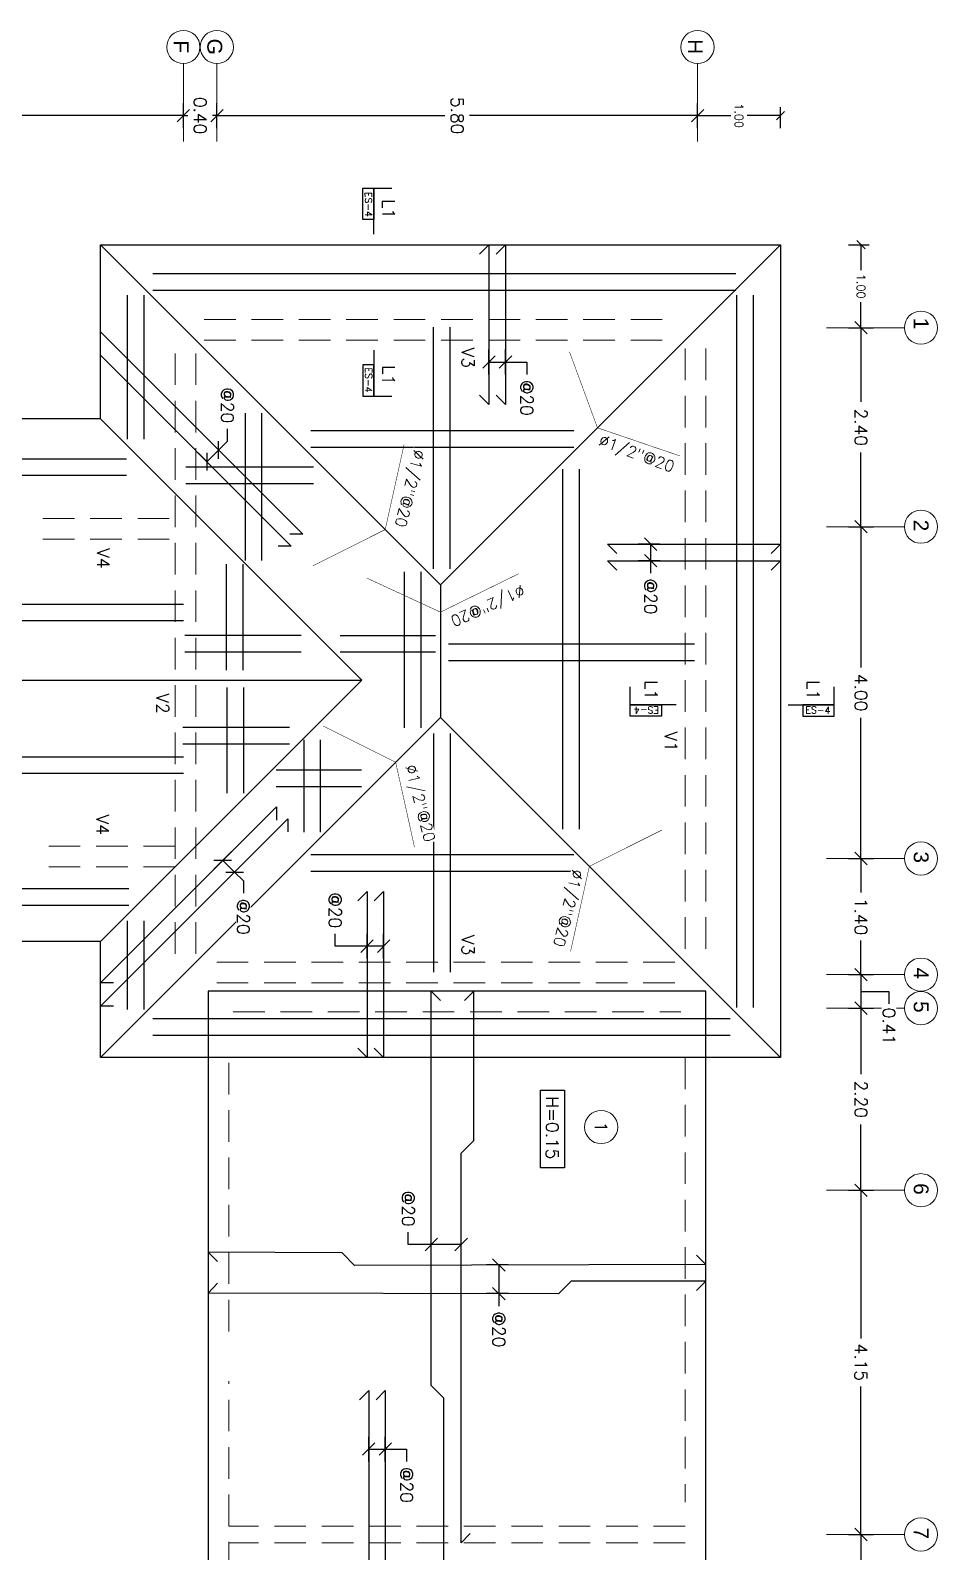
# Model space of a CAD drawing. Header units: metres. Extents: x -44 to 358, y -246 to 48.
# Drawn here: x -18.03 to -7.09, y -24.88 to -6.54 of the extents above; entities that cross this region are included whole.
import ezdxf
from ezdxf.enums import TextEntityAlignment as Align

# ---------------------------------------------------------------- set-up
doc = ezdxf.new("R2010")
doc.units = ezdxf.units.M
doc.header["$LTSCALE"] = 0.3
doc.header["$PDMODE"] = 3
doc.linetypes.add('Grid Line 1_2_', pattern=[22.225, 12.7, -3.175, 3.175, -3.175])
doc.linetypes.add('HIDDEN', pattern=[9.525, 6.35, -3.175])
for name, color, linetype, lineweight in [('0-S-GRID', 1, 'Continuous', 9), ('0-S-GRID-IDEN', 1, 'Continuous', 9), ('VIGAS', 1, 'HIDDEN', 15)]:
    doc.layers.add(name, color=color, linetype=linetype, lineweight=lineweight)
for name, color, linetype in [('ACERO', 5, 'Continuous'), ('BP', 3, 'Continuous'), ('DIMCOL', 4, 'Continuous'), ('DIMTEXTO', 4, 'Continuous'), ('REBAR', 5, 'Continuous'), ('TEXTOS', 4, 'Continuous')]:
    doc.layers.add(name, color=color, linetype=linetype)
doc.styles.add('Arial_2', font='arial.ttf', dxfattribs={"height": 0.2})
doc.styles.add('SMPLEX', font='simplex.shx')
doc.dimstyles.new('DIM-50', dxfattribs={"dimscale": 0.5, "dimtxt": 0.2, "dimasz": 0.2, "dimexe": 0.2, "dimexo": 0.2, "dimgap": 0.1, "dimtad": 0, "dimtih": 1, "dimtoh": 1, "dimzin": 0, "dimdsep": 46, "dimtxsty": 'SMPLEX', "dimblk1": 'OBLIQUE', "dimblk2": 'OBLIQUE', "dimsah": 1, "dimcen": 0.2, "dimclrd": 4, "dimclre": 4, "dimclrt": 4, "dimadec": 0, "dimazin": 0, "dimtfac": 1, "dimtmove": 0, "dimatfit": 3, "dimldrblk": 'OPEN30', "dimfxl": 0.3, "dimfxlon": 1, "dimtfill": 1, "dimtolj": 1, "dimtzin": 0, "dimarcsym": 0})
doc.dimstyles.new('DIM-75', dxfattribs={"dimscale": 0.75, "dimtxt": 0.2, "dimasz": 0.2, "dimexe": 0.2, "dimexo": 0.2, "dimgap": 0.1, "dimtad": 0, "dimtih": 1, "dimtoh": 1, "dimzin": 0, "dimdsep": 46, "dimtxsty": 'SMPLEX', "dimblk1": 'OBLIQUE', "dimblk2": 'OBLIQUE', "dimsah": 1, "dimcen": 0.2, "dimclrd": 4, "dimclre": 4, "dimclrt": 4, "dimadec": 0, "dimazin": 0, "dimtfac": 1, "dimtmove": 0, "dimatfit": 3, "dimldrblk": 'OBLIQUE', "dimfxl": 0.2, "dimfxlon": 1, "dimtfill": 1, "dimtolj": 1, "dimtzin": 0, "dimarcsym": 0})

# ---------------------------------------------------------------- blocks, each defined once
blk = doc.blocks.new('_OBLIQUE')
at = {"color": 0, "linetype": 'ByBlock'}
blk.add_line((-0.5, -0.5), (0.5, 0.5), dxfattribs=at)
blk = doc.blocks.new('*D1386')
at = {"layer": 'DEFPOINTS', "color": 0, "transparency": 16777216}
for p in [(5.984, 22.759), (3.584, 22.343), (5.984, 22.343)]:
    blk.add_point(p, dxfattribs=at)
at = {"layer": 'DIMTEXTO', "color": 4, "lineweight": -2, "transparency": 16777216}
for p, q in [((3.584, 22.609), (3.584, 22.909)), ((3.584, 22.759), (4.48, 22.759)), ((5.984, 22.759), (5.088, 22.759)), ((5.984, 22.609), (5.984, 22.909))]:
    blk.add_line(p, q, dxfattribs=at)
at = {"layer": 'DIMTEXTO', "color": 4, "lineweight": -2, "transparency": 16777216, "xscale": 0.15, "yscale": 0.15, "zscale": 0.15, "rotation": 180}
blk.add_blockref('_OBLIQUE', (3.584, 22.759), dxfattribs=at)
at = {"layer": 'DIMTEXTO', "color": 4, "lineweight": -2, "transparency": 16777216, "xscale": 0.15, "yscale": 0.15, "zscale": 0.15}
blk.add_blockref('_OBLIQUE', (5.984, 22.759), dxfattribs=at)
at = {"layer": 'DIMTEXTO', "color": 4, "transparency": 16777216, "insert": (4.784, 22.759), "char_height": 0.15, "attachment_point": 5, "style": 'SMPLEX', "bg_fill": 3, "box_fill_scale": 1.1, "bg_fill_color": 256, "bg_fill_true_color": 13158600, "bg_fill_transparency": 0}
blk.add_mtext('\\A1;2.40', dxfattribs=at)
blk = doc.blocks.new('*D1387')
at = {"layer": 'DEFPOINTS', "color": 0, "ltscale": 0.05, "transparency": 16777216}
for p in [(9.984, 22.759), (5.984, 22.343), (9.984, 22.343)]:
    blk.add_point(p, dxfattribs=at)
at = {"layer": 'DIMTEXTO', "color": 4, "lineweight": -2, "ltscale": 0.05, "transparency": 16777216}
for p, q in [((5.984, 22.609), (5.984, 22.909)), ((5.984, 22.759), (7.68, 22.759)), ((9.984, 22.759), (8.288, 22.759)), ((9.984, 22.609), (9.984, 22.909))]:
    blk.add_line(p, q, dxfattribs=at)
at = {"layer": 'DIMTEXTO', "color": 4, "lineweight": -2, "ltscale": 0.05, "transparency": 16777216, "xscale": 0.15, "yscale": 0.15, "zscale": 0.15, "rotation": 180}
blk.add_blockref('_OBLIQUE', (5.984, 22.759), dxfattribs=at)
at = {"layer": 'DIMTEXTO', "color": 4, "lineweight": -2, "ltscale": 0.05, "transparency": 16777216, "xscale": 0.15, "yscale": 0.15, "zscale": 0.15}
blk.add_blockref('_OBLIQUE', (9.984, 22.759), dxfattribs=at)
at = {"layer": 'DIMTEXTO', "color": 4, "ltscale": 0.05, "transparency": 16777216, "insert": (7.984, 22.759), "char_height": 0.15, "attachment_point": 5, "style": 'SMPLEX', "bg_fill": 3, "box_fill_scale": 1.1, "bg_fill_color": 256, "bg_fill_true_color": 13158600, "bg_fill_transparency": 0}
blk.add_mtext('\\A1;4.00', dxfattribs=at)
blk = doc.blocks.new('*D1388')
at = {"layer": 'DEFPOINTS', "color": 0, "ltscale": 0.05, "transparency": 16777216}
for p in [(11.384, 22.759), (9.984, 22.343), (11.384, 22.343)]:
    blk.add_point(p, dxfattribs=at)
at = {"layer": 'DIMTEXTO', "color": 4, "lineweight": -2, "ltscale": 0.05, "transparency": 16777216}
for p, q in [((9.984, 22.609), (9.984, 22.909)), ((9.984, 22.759), (10.395, 22.759)), ((11.384, 22.759), (10.973, 22.759)), ((11.384, 22.609), (11.384, 22.909))]:
    blk.add_line(p, q, dxfattribs=at)
at = {"layer": 'DIMTEXTO', "color": 4, "lineweight": -2, "ltscale": 0.05, "transparency": 16777216, "xscale": 0.15, "yscale": 0.15, "zscale": 0.15, "rotation": 180}
blk.add_blockref('_OBLIQUE', (9.984, 22.759), dxfattribs=at)
at = {"layer": 'DIMTEXTO', "color": 4, "lineweight": -2, "ltscale": 0.05, "transparency": 16777216, "xscale": 0.15, "yscale": 0.15, "zscale": 0.15}
blk.add_blockref('_OBLIQUE', (11.384, 22.759), dxfattribs=at)
at = {"layer": 'DIMTEXTO', "color": 4, "ltscale": 0.05, "transparency": 16777216, "insert": (10.684, 22.759), "char_height": 0.15, "attachment_point": 5, "style": 'SMPLEX', "bg_fill": 3, "box_fill_scale": 1.1, "bg_fill_color": 256, "bg_fill_true_color": 13158600, "bg_fill_transparency": 0}
blk.add_mtext('\\A1;1.40', dxfattribs=at)
blk = doc.blocks.new('*D1389')
at = {"layer": 'DEFPOINTS', "color": 0, "ltscale": 0.05, "transparency": 16777216}
for p in [(11.789, 22.759), (11.384, 22.343), (11.789, 22.343)]:
    blk.add_point(p, dxfattribs=at)
at = {"layer": 'DIMTEXTO', "color": 4, "lineweight": -2, "ltscale": 0.05, "transparency": 16777216}
for p, q in [((11.586, 22.759), (11.586, 23.097)), ((11.586, 23.097), (11.736, 23.097)), ((11.384, 22.609), (11.384, 22.909)), ((11.384, 22.759), (11.789, 22.759)), ((11.789, 22.609), (11.789, 22.909))]:
    blk.add_line(p, q, dxfattribs=at)
at = {"layer": 'DIMTEXTO', "color": 4, "lineweight": -2, "ltscale": 0.05, "transparency": 16777216, "xscale": 0.15, "yscale": 0.15, "zscale": 0.15, "rotation": 180}
blk.add_blockref('_OBLIQUE', (11.384, 22.759), dxfattribs=at)
at = {"layer": 'DIMTEXTO', "color": 4, "lineweight": -2, "ltscale": 0.05, "transparency": 16777216, "xscale": 0.15, "yscale": 0.15, "zscale": 0.15}
blk.add_blockref('_OBLIQUE', (11.789, 22.759), dxfattribs=at)
at = {"layer": 'DIMTEXTO', "color": 4, "ltscale": 0.05, "transparency": 16777216, "insert": (12.008, 23.097), "char_height": 0.15, "attachment_point": 5, "style": 'SMPLEX', "bg_fill": 3, "box_fill_scale": 1.1, "bg_fill_color": 256, "bg_fill_true_color": 13158600, "bg_fill_transparency": 0}
blk.add_mtext('\\A1;0.41', dxfattribs=at)
blk = doc.blocks.new('*D1390')
at = {"layer": 'DEFPOINTS', "color": 0, "ltscale": 0.05, "transparency": 16777216}
for p in [(13.984, 22.759), (11.789, 22.343), (13.984, 22.343)]:
    blk.add_point(p, dxfattribs=at)
at = {"layer": 'DIMTEXTO', "color": 4, "lineweight": -2, "ltscale": 0.05, "transparency": 16777216}
for p, q in [((11.789, 22.609), (11.789, 22.909)), ((11.789, 22.759), (12.583, 22.759)), ((13.984, 22.759), (13.19, 22.759)), ((13.984, 22.609), (13.984, 22.909))]:
    blk.add_line(p, q, dxfattribs=at)
at = {"layer": 'DIMTEXTO', "color": 4, "lineweight": -2, "ltscale": 0.05, "transparency": 16777216, "xscale": 0.15, "yscale": 0.15, "zscale": 0.15, "rotation": 180}
blk.add_blockref('_OBLIQUE', (11.789, 22.759), dxfattribs=at)
at = {"layer": 'DIMTEXTO', "color": 4, "lineweight": -2, "ltscale": 0.05, "transparency": 16777216, "xscale": 0.15, "yscale": 0.15, "zscale": 0.15}
blk.add_blockref('_OBLIQUE', (13.984, 22.759), dxfattribs=at)
at = {"layer": 'DIMTEXTO', "color": 4, "ltscale": 0.05, "transparency": 16777216, "insert": (12.887, 22.759), "char_height": 0.15, "attachment_point": 5, "style": 'SMPLEX', "bg_fill": 3, "box_fill_scale": 1.1, "bg_fill_color": 256, "bg_fill_true_color": 13158600, "bg_fill_transparency": 0}
blk.add_mtext('\\A1;2.20', dxfattribs=at)
blk = doc.blocks.new('*D1391')
at = {"layer": 'DEFPOINTS', "color": 0, "ltscale": 0.05, "transparency": 16777216}
for p in [(18.135, 22.759), (13.984, 22.343), (18.135, 22.343)]:
    blk.add_point(p, dxfattribs=at)
at = {"layer": 'DIMTEXTO', "color": 4, "lineweight": -2, "ltscale": 0.05, "transparency": 16777216}
for p, q in [((13.984, 22.609), (13.984, 22.909)), ((13.984, 22.759), (15.77, 22.759)), ((18.135, 22.759), (16.349, 22.759)), ((18.135, 22.609), (18.135, 22.909))]:
    blk.add_line(p, q, dxfattribs=at)
at = {"layer": 'DIMTEXTO', "color": 4, "lineweight": -2, "ltscale": 0.05, "transparency": 16777216, "xscale": 0.15, "yscale": 0.15, "zscale": 0.15, "rotation": 180}
blk.add_blockref('_OBLIQUE', (13.984, 22.759), dxfattribs=at)
at = {"layer": 'DIMTEXTO', "color": 4, "lineweight": -2, "ltscale": 0.05, "transparency": 16777216, "xscale": 0.15, "yscale": 0.15, "zscale": 0.15}
blk.add_blockref('_OBLIQUE', (18.135, 22.759), dxfattribs=at)
at = {"layer": 'DIMTEXTO', "color": 4, "ltscale": 0.05, "transparency": 16777216, "insert": (16.059, 22.759), "char_height": 0.15, "attachment_point": 5, "style": 'SMPLEX', "bg_fill": 3, "box_fill_scale": 1.1, "bg_fill_color": 256, "bg_fill_true_color": 13158600, "bg_fill_transparency": 0}
blk.add_mtext('\\A1;4.15', dxfattribs=at)
blk = doc.blocks.new('*D1371')
at = {"layer": 'DEFPOINTS', "color": 0, "ltscale": 0.2, "transparency": 16777216}
for p in [(19.609, 22.759), (18.135, 22.343), (19.609, 22.343)]:
    blk.add_point(p, dxfattribs=at)
at = {"layer": 'DIMTEXTO', "color": 4, "lineweight": -2, "ltscale": 0.2, "transparency": 16777216}
for p, q in [((18.135, 22.609), (18.135, 22.909)), ((18.135, 22.759), (18.583, 22.759)), ((19.609, 22.759), (19.161, 22.759)), ((19.609, 22.609), (19.609, 22.909))]:
    blk.add_line(p, q, dxfattribs=at)
at = {"layer": 'DIMTEXTO', "color": 4, "lineweight": -2, "ltscale": 0.2, "transparency": 16777216, "xscale": 0.15, "yscale": 0.15, "zscale": 0.15, "rotation": 180}
blk.add_blockref('_OBLIQUE', (18.135, 22.759), dxfattribs=at)
at = {"layer": 'DIMTEXTO', "color": 4, "lineweight": -2, "ltscale": 0.2, "transparency": 16777216, "xscale": 0.15, "yscale": 0.15, "zscale": 0.15}
blk.add_blockref('_OBLIQUE', (19.609, 22.759), dxfattribs=at)
at = {"layer": 'DIMTEXTO', "color": 4, "ltscale": 0.2, "transparency": 16777216, "insert": (18.872, 22.759), "char_height": 0.15, "attachment_point": 5, "style": 'SMPLEX', "bg_fill": 3, "box_fill_scale": 1.1, "bg_fill_color": 256, "bg_fill_true_color": 13158600, "bg_fill_transparency": 0}
blk.add_mtext('\\A1;1.47', dxfattribs=at)
blk = doc.blocks.new('*D1380')
at = {"layer": 'DEFPOINTS', "color": 0, "ltscale": 0.2, "transparency": 16777216}
for p in [(1.027, 14.589), (1.34, 14.589), (1.34, 8.995)]:
    blk.add_point(p, dxfattribs=at)
at = {"layer": 'DIMTEXTO', "color": 4, "lineweight": -2, "ltscale": 0.2, "transparency": 16777216}
for p, q in [((1.177, 14.589), (0.877, 14.589)), ((1.027, 14.589), (1.027, 11.942)), ((1.027, 8.995), (1.027, 11.642)), ((1.177, 8.995), (0.877, 8.995))]:
    blk.add_line(p, q, dxfattribs=at)
at = {"layer": 'DIMTEXTO', "color": 4, "lineweight": -2, "ltscale": 0.2, "transparency": 16777216, "xscale": 0.15, "yscale": 0.15, "zscale": 0.15}
for p, rotation in [((1.027, 14.589), 89.99999999999999), ((1.027, 8.995), 270)]:
    blk.add_blockref('_OBLIQUE', p, dxfattribs=dict(at, rotation=rotation))
at = {"layer": 'DIMTEXTO', "color": 4, "ltscale": 0.2, "transparency": 16777216, "insert": (1.027, 11.792), "char_height": 0.15, "attachment_point": 5, "style": 'SMPLEX', "bg_fill": 3, "box_fill_scale": 1.1, "bg_fill_color": 256, "bg_fill_true_color": 13158600, "bg_fill_transparency": 0}
blk.add_mtext('\\A1;5.59', dxfattribs=at)
blk = doc.blocks.new('*D1381')
at = {"layer": 'DEFPOINTS', "color": 0, "ltscale": 0.2, "transparency": 16777216}
for p in [(1.027, 14.993), (1.34, 14.993), (1.34, 14.589)]:
    blk.add_point(p, dxfattribs=at)
at = {"layer": 'DIMTEXTO', "color": 4, "lineweight": -2, "ltscale": 0.2, "transparency": 16777216}
for p, q in [((1.027, 14.993), (1.027, 15.143)), ((1.177, 14.993), (0.877, 14.993)), ((1.027, 14.993), (1.027, 14.941)), ((1.177, 14.589), (0.877, 14.589)), ((1.027, 14.589), (1.027, 14.641)), ((1.027, 14.589), (1.027, 14.439))]:
    blk.add_line(p, q, dxfattribs=at)
at = {"layer": 'DIMTEXTO', "color": 4, "lineweight": -2, "ltscale": 0.2, "transparency": 16777216, "xscale": 0.15, "yscale": 0.15, "zscale": 0.15}
for p, rotation in [((1.027, 14.993), 270), ((1.027, 14.589), 90)]:
    blk.add_blockref('_OBLIQUE', p, dxfattribs=dict(at, rotation=rotation))
at = {"layer": 'DIMTEXTO', "color": 4, "ltscale": 0.2, "transparency": 16777216, "insert": (1.027, 14.791), "char_height": 0.15, "attachment_point": 5, "style": 'SMPLEX', "bg_fill": 3, "box_fill_scale": 1.1, "bg_fill_color": 256, "bg_fill_true_color": 13158600, "bg_fill_transparency": 0}
blk.add_mtext('\\A1;0.40', dxfattribs=at)
blk = doc.blocks.new('*D1382')
at = {"layer": 'DEFPOINTS', "color": 0, "ltscale": 0.2, "transparency": 16777216}
for p in [(1.027, 20.789), (1.34, 20.789), (1.34, 14.993)]:
    blk.add_point(p, dxfattribs=at)
at = {"layer": 'DIMTEXTO', "color": 4, "lineweight": -2, "ltscale": 0.2, "transparency": 16777216}
for p, q in [((1.177, 20.789), (0.877, 20.789)), ((1.027, 20.789), (1.027, 18.041)), ((1.027, 14.993), (1.027, 17.741)), ((1.177, 14.993), (0.877, 14.993))]:
    blk.add_line(p, q, dxfattribs=at)
at = {"layer": 'DIMTEXTO', "color": 4, "lineweight": -2, "ltscale": 0.2, "transparency": 16777216, "xscale": 0.15, "yscale": 0.15, "zscale": 0.15}
for p, rotation in [((1.027, 20.789), 89.99999999999999), ((1.027, 14.993), 270)]:
    blk.add_blockref('_OBLIQUE', p, dxfattribs=dict(at, rotation=rotation))
at = {"layer": 'DIMTEXTO', "color": 4, "ltscale": 0.2, "transparency": 16777216, "insert": (1.027, 17.891), "char_height": 0.15, "attachment_point": 5, "style": 'SMPLEX', "bg_fill": 3, "box_fill_scale": 1.1, "bg_fill_color": 256, "bg_fill_true_color": 13158600, "bg_fill_transparency": 0}
blk.add_mtext('\\A1;5.80', dxfattribs=at)
blk = doc.blocks.new('*D1325')
at = {"layer": 'DEFPOINTS', "color": 0, "transparency": 16777216}
for p in [(6.194, 20.484), (6.394, 20.488), (6.194, 20.223)]:
    blk.add_point(p, dxfattribs=at)
at = {"layer": 'DIMTEXTO', "color": 4, "lineweight": -2, "transparency": 16777216}
for p, q in [((6.194, 20.334), (6.194, 20.073)), ((6.194, 20.223), (6.394, 20.223)), ((6.394, 20.338), (6.394, 20.073)), ((6.394, 20.223), (6.544, 20.223))]:
    blk.add_line(p, q, dxfattribs=at)
at = {"layer": 'DIMTEXTO', "color": 4, "lineweight": -2, "transparency": 16777216, "xscale": 0.15, "yscale": 0.15, "zscale": 0.15, "rotation": 180}
blk.add_blockref('_OBLIQUE', (6.194, 20.223), dxfattribs=at)
at = {"layer": 'DIMTEXTO', "color": 4, "lineweight": -2, "transparency": 16777216, "xscale": 0.15, "yscale": 0.15, "zscale": 0.15}
blk.add_blockref('_OBLIQUE', (6.394, 20.223), dxfattribs=at)
at = {"layer": 'DIMTEXTO', "color": 4, "transparency": 16777216, "insert": (6.826, 20.223), "char_height": 0.15, "attachment_point": 5, "style": 'SMPLEX', "bg_fill": 3, "box_fill_scale": 1.1, "bg_fill_color": 256, "bg_fill_true_color": 13158600, "bg_fill_transparency": 0}
blk.add_mtext('\\A1;@20', dxfattribs=at)
blk = doc.blocks.new('*D1326')
at = {"layer": 'DEFPOINTS', "color": 0, "transparency": 16777216}
for p in [(10.007, 15.064), (10.942, 14.412), (10.804, 14.268)]:
    blk.add_point(p, dxfattribs=at)
at = {"layer": 'DIMTEXTO', "color": 4, "lineweight": -2, "transparency": 16777216}
for p, q in [((10.254, 15.1), (10.042, 15.312)), ((10.148, 15.206), (10.254, 15.312)), ((10.254, 15.312), (10.404, 15.312)), ((10.113, 14.958), (9.901, 15.17)), ((10.007, 15.064), (10.148, 15.206))]:
    blk.add_line(p, q, dxfattribs=at)
at = {"layer": 'DIMTEXTO', "color": 4, "lineweight": -2, "transparency": 16777216, "xscale": 0.15, "yscale": 0.15, "zscale": 0.15}
for p, rotation in [((10.148, 15.206), 44.99999999999504), ((10.007, 15.064), 224.999999999995)]:
    blk.add_blockref('_OBLIQUE', p, dxfattribs=dict(at, rotation=rotation))
at = {"layer": 'DIMTEXTO', "color": 4, "transparency": 16777216, "insert": (10.687, 15.312), "char_height": 0.15, "attachment_point": 5, "style": 'SMPLEX', "bg_fill": 3, "box_fill_scale": 1.1, "bg_fill_color": 256, "bg_fill_true_color": 13158600, "bg_fill_transparency": 0}
blk.add_mtext('\\A1;@20', dxfattribs=at)
blk = doc.blocks.new('*D1327')
at = {"layer": 'DEFPOINTS', "color": 0, "transparency": 16777216}
for p in [(5.059, 15.014), (4.321, 14.276), (4.466, 14.138)]:
    blk.add_point(p, dxfattribs=at)
at = {"layer": 'DIMTEXTO', "color": 4, "lineweight": -2, "transparency": 16777216}
for p, q in [((4.953, 15.12), (4.803, 15.12)), ((4.953, 14.908), (5.165, 15.12)), ((5.059, 15.014), (4.953, 15.12)), ((5.2, 14.872), (5.059, 15.014)), ((5.094, 14.766), (5.306, 14.978))]:
    blk.add_line(p, q, dxfattribs=at)
at = {"layer": 'DIMTEXTO', "color": 4, "lineweight": -2, "transparency": 16777216, "xscale": 0.15, "yscale": 0.15, "zscale": 0.15}
for p, rotation in [((5.059, 15.014), 135.0000135591751), ((5.2, 14.872), 315.0000135591751)]:
    blk.add_blockref('_OBLIQUE', p, dxfattribs=dict(at, rotation=rotation))
at = {"layer": 'DIMTEXTO', "color": 4, "transparency": 16777216, "insert": (4.52, 15.12), "char_height": 0.15, "attachment_point": 5, "style": 'SMPLEX', "bg_fill": 3, "box_fill_scale": 1.1, "bg_fill_color": 256, "bg_fill_true_color": 13158600, "bg_fill_transparency": 0}
blk.add_mtext('\\A1;@20', dxfattribs=at)
blk = doc.blocks.new('*D1330')
at = {"layer": 'DEFPOINTS', "color": 0, "transparency": 16777216}
for p in [(17.638, 17.024), (17.105, 16.824), (17.638, 16.824)]:
    blk.add_point(p, dxfattribs=at)
at = {"layer": 'DIMTEXTO', "color": 4, "lineweight": -2, "transparency": 16777216}
for p, q in [((17.105, 17.024), (17.105, 17.281)), ((17.105, 17.281), (17.255, 17.281)), ((17.255, 17.024), (16.955, 17.024)), ((17.105, 16.824), (17.105, 17.024)), ((17.255, 16.824), (16.955, 16.824))]:
    blk.add_line(p, q, dxfattribs=at)
at = {"layer": 'DIMTEXTO', "color": 4, "lineweight": -2, "transparency": 16777216, "xscale": 0.15, "yscale": 0.15, "zscale": 0.15}
for p, rotation in [((17.105, 17.024), 90), ((17.105, 16.824), 270)]:
    blk.add_blockref('_OBLIQUE', p, dxfattribs=dict(at, rotation=rotation))
at = {"layer": 'DIMTEXTO', "color": 4, "transparency": 16777216, "insert": (17.537, 17.281), "char_height": 0.15, "attachment_point": 5, "style": 'SMPLEX', "bg_fill": 3, "box_fill_scale": 1.1, "bg_fill_color": 256, "bg_fill_true_color": 13158600, "bg_fill_transparency": 0}
blk.add_mtext('\\A1;@20', dxfattribs=at)
blk = doc.blocks.new('*D1333')
at = {"layer": 'DEFPOINTS', "color": 0, "transparency": 16777216}
for p in [(4.305, 18.473), (3.999, 18.273), (4.305, 18.273)]:
    blk.add_point(p, dxfattribs=at)
at = {"layer": 'DIMTEXTO', "color": 4, "lineweight": -2, "transparency": 16777216}
for p, q in [((3.999, 18.473), (3.999, 18.73)), ((3.999, 18.73), (4.149, 18.73)), ((4.149, 18.473), (3.849, 18.473)), ((3.999, 18.273), (3.999, 18.473)), ((4.149, 18.273), (3.849, 18.273))]:
    blk.add_line(p, q, dxfattribs=at)
at = {"layer": 'DIMTEXTO', "color": 4, "lineweight": -2, "transparency": 16777216, "xscale": 0.15, "yscale": 0.15, "zscale": 0.15}
for p, rotation in [((3.999, 18.473), 90), ((3.999, 18.273), 270)]:
    blk.add_blockref('_OBLIQUE', p, dxfattribs=dict(at, rotation=rotation))
at = {"layer": 'DIMTEXTO', "color": 4, "transparency": 16777216, "insert": (4.431, 18.73), "char_height": 0.15, "attachment_point": 5, "style": 'SMPLEX', "bg_fill": 3, "box_fill_scale": 1.1, "bg_fill_color": 256, "bg_fill_true_color": 13158600, "bg_fill_transparency": 0}
blk.add_mtext('\\A1;@20', dxfattribs=at)
blk = doc.blocks.new('*D1334')
at = {"layer": 'DEFPOINTS', "color": 0, "transparency": 16777216}
for p in [(12.179, 17.004), (11.041, 16.804), (12.179, 16.804)]:
    blk.add_point(p, dxfattribs=at)
at = {"layer": 'DIMTEXTO', "color": 4, "lineweight": -2, "transparency": 16777216}
for p, q in [((11.191, 17.004), (10.891, 17.004)), ((11.041, 17.004), (11.041, 16.804)), ((11.191, 16.804), (10.891, 16.804)), ((11.041, 16.804), (11.041, 16.419)), ((11.041, 16.419), (10.891, 16.419))]:
    blk.add_line(p, q, dxfattribs=at)
at = {"layer": 'DIMTEXTO', "color": 4, "lineweight": -2, "transparency": 16777216, "xscale": 0.15, "yscale": 0.15, "zscale": 0.15}
for p, rotation in [((11.041, 17.004), 90), ((11.041, 16.804), 270)]:
    blk.add_blockref('_OBLIQUE', p, dxfattribs=dict(at, rotation=rotation))
at = {"layer": 'DIMTEXTO', "color": 4, "transparency": 16777216, "insert": (10.609, 16.419), "char_height": 0.15, "attachment_point": 5, "style": 'SMPLEX', "bg_fill": 3, "box_fill_scale": 1.1, "bg_fill_color": 256, "bg_fill_true_color": 13158600, "bg_fill_transparency": 0}
blk.add_mtext('\\A1;@20', dxfattribs=at)
blk = doc.blocks.new('*D1343')
at = {"layer": 'DEFPOINTS', "color": 0, "transparency": 16777216}
for p in [(16.07, 17.939), (14.638, 17.578), (16.07, 17.578)]:
    blk.add_point(p, dxfattribs=at)
at = {"layer": 'DIMTEXTO', "color": 4, "lineweight": -2, "transparency": 16777216}
for p, q in [((14.788, 17.939), (14.488, 17.939)), ((14.638, 17.939), (14.638, 17.578)), ((14.788, 17.578), (14.488, 17.578)), ((14.638, 17.578), (14.638, 17.301)), ((14.638, 17.301), (14.488, 17.301))]:
    blk.add_line(p, q, dxfattribs=at)
at = {"layer": 'DIMTEXTO', "color": 4, "lineweight": -2, "transparency": 16777216, "xscale": 0.15, "yscale": 0.15, "zscale": 0.15}
for p, rotation in [((14.638, 17.939), 90), ((14.638, 17.578), 270)]:
    blk.add_blockref('_OBLIQUE', p, dxfattribs=dict(at, rotation=rotation))
at = {"layer": 'DIMTEXTO', "color": 4, "transparency": 16777216, "insert": (14.206, 17.301), "char_height": 0.15, "attachment_point": 5, "style": 'SMPLEX', "bg_fill": 3, "box_fill_scale": 1.1, "bg_fill_color": 256, "bg_fill_true_color": 13158600, "bg_fill_transparency": 0}
blk.add_mtext('\\A1;@20', dxfattribs=at)
blk = doc.blocks.new('*D1344')
at = {"layer": 'DEFPOINTS', "color": 0, "transparency": 16777216}
for p in [(14.885, 18.655), (15.23, 18.659), (14.885, 18.393)]:
    blk.add_point(p, dxfattribs=at)
at = {"layer": 'DIMTEXTO', "color": 4, "lineweight": -2, "transparency": 16777216}
for p, q in [((14.885, 18.505), (14.885, 18.243)), ((14.885, 18.393), (15.23, 18.393)), ((15.23, 18.509), (15.23, 18.243)), ((15.23, 18.393), (15.38, 18.393))]:
    blk.add_line(p, q, dxfattribs=at)
at = {"layer": 'DIMTEXTO', "color": 4, "lineweight": -2, "transparency": 16777216, "xscale": 0.15, "yscale": 0.15, "zscale": 0.15, "rotation": 180}
blk.add_blockref('_OBLIQUE', (14.885, 18.393), dxfattribs=at)
at = {"layer": 'DIMTEXTO', "color": 4, "lineweight": -2, "transparency": 16777216, "xscale": 0.15, "yscale": 0.15, "zscale": 0.15}
blk.add_blockref('_OBLIQUE', (15.23, 18.393), dxfattribs=at)
at = {"layer": 'DIMTEXTO', "color": 4, "transparency": 16777216, "insert": (15.662, 18.393), "char_height": 0.15, "attachment_point": 5, "style": 'SMPLEX', "bg_fill": 3, "box_fill_scale": 1.1, "bg_fill_color": 256, "bg_fill_true_color": 13158600, "bg_fill_transparency": 0}
blk.add_mtext('\\A1;@20', dxfattribs=at)
blk = doc.blocks.new('*D1346')
at = {"layer": 'DEFPOINTS', "color": 0, "ltscale": 0.2, "transparency": 16777216}
for p in [(2.584, 22.759), (3.584, 22.343), (2.584, 21.141)]:
    blk.add_point(p, dxfattribs=at)
at = {"layer": 'DIMTEXTO', "color": 4, "lineweight": -2, "ltscale": 0.2, "transparency": 16777216}
for p, q in [((2.584, 22.609), (2.584, 22.859)), ((2.584, 22.759), (2.891, 22.759)), ((3.584, 22.759), (3.277, 22.759)), ((3.584, 22.609), (3.584, 22.859))]:
    blk.add_line(p, q, dxfattribs=at)
at = {"layer": 'DIMTEXTO', "color": 4, "lineweight": -2, "ltscale": 0.2, "transparency": 16777216, "xscale": 0.1, "yscale": 0.1, "zscale": 0.1, "rotation": 180}
blk.add_blockref('_OBLIQUE', (2.584, 22.759), dxfattribs=at)
at = {"layer": 'DIMTEXTO', "color": 4, "lineweight": -2, "ltscale": 0.2, "transparency": 16777216, "xscale": 0.1, "yscale": 0.1, "zscale": 0.1}
blk.add_blockref('_OBLIQUE', (3.584, 22.759), dxfattribs=at)
at = {"layer": 'DIMTEXTO', "color": 4, "ltscale": 0.2, "transparency": 16777216, "insert": (3.084, 22.759), "char_height": 0.1, "attachment_point": 5, "style": 'SMPLEX', "bg_fill": 3, "box_fill_scale": 1.1, "bg_fill_color": 256, "bg_fill_true_color": 13158600, "bg_fill_transparency": 0}
blk.add_mtext('\\A1;1.00', dxfattribs=at)
blk = doc.blocks.new('_Open30')
at = {"color": 0, "lineweight": -2}
for p, q in [((-1, 0.27), (0, 0)), ((0, 0), (-1, -0.27)), ((0, 0), (-1, 0))]:
    blk.add_line(p, q, dxfattribs=at)
blk = doc.blocks.new('*D1347')
at = {"layer": 'DEFPOINTS', "color": 0, "ltscale": 0.2, "transparency": 16777216}
for p in [(1.027, 21.789), (2.584, 21.789), (1.34, 20.789)]:
    blk.add_point(p, dxfattribs=at)
at = {"layer": 'DIMTEXTO', "color": 4, "lineweight": -2, "ltscale": 0.2, "transparency": 16777216}
for p, q in [((1.177, 21.789), (0.927, 21.789)), ((1.027, 21.789), (1.027, 21.389)), ((1.027, 20.789), (1.027, 21.189)), ((1.177, 20.789), (0.927, 20.789))]:
    blk.add_line(p, q, dxfattribs=at)
at = {"layer": 'DIMTEXTO', "color": 4, "lineweight": -2, "ltscale": 0.2, "transparency": 16777216, "xscale": 0.1, "yscale": 0.1, "zscale": 0.1}
for p, rotation in [((1.027, 21.789), 89.99999999999999), ((1.027, 20.789), 270)]:
    blk.add_blockref('_OBLIQUE', p, dxfattribs=dict(at, rotation=rotation))
at = {"layer": 'DIMTEXTO', "color": 4, "ltscale": 0.2, "transparency": 16777216, "insert": (1.027, 21.289), "char_height": 0.1, "attachment_point": 5, "style": 'SMPLEX', "bg_fill": 3, "box_fill_scale": 1.1, "bg_fill_color": 256, "bg_fill_true_color": 13158600, "bg_fill_transparency": 0}
blk.add_mtext('\\A1;1.00', dxfattribs=at)
blk = doc.blocks.new('*D1393')
at = {"layer": 'DEFPOINTS', "color": 0, "ltscale": 0.2, "transparency": 16777216}
for p in [(1.34, 14.993), (32.534, 14.165), (32.821, 14.165)]:
    blk.add_point(p, dxfattribs=at)
at = {"layer": 'DIMTEXTO', "color": 4, "lineweight": -2, "ltscale": 0.2, "transparency": 16777216}
for p, q in [((32.671, 14.993), (32.921, 14.993)), ((32.821, 14.993), (32.821, 14.679)), ((32.821, 14.165), (32.821, 14.479)), ((32.671, 14.165), (32.921, 14.165))]:
    blk.add_line(p, q, dxfattribs=at)
at = {"layer": 'DIMTEXTO', "color": 4, "lineweight": -2, "ltscale": 0.2, "transparency": 16777216, "xscale": 0.1, "yscale": 0.1, "zscale": 0.1}
for p, rotation in [((32.821, 14.993), 90), ((32.821, 14.165), 270)]:
    blk.add_blockref('_OBLIQUE', p, dxfattribs=dict(at, rotation=rotation))
at = {"layer": 'DIMTEXTO', "color": 4, "ltscale": 0.2, "transparency": 16777216, "insert": (32.821, 14.579), "char_height": 0.1, "attachment_point": 5, "style": 'SMPLEX', "bg_fill": 3, "box_fill_scale": 1.1, "bg_fill_color": 256, "bg_fill_true_color": 13158600, "bg_fill_transparency": 0}
blk.add_mtext('\\A1;0.83', dxfattribs=at)
blk = doc.blocks.new('A$C1d16c170')
at = {"layer": '0-S-GRID', "linetype": 'Grid Line 1_2_'}
for p, q in [((3.584, 23.283), (3.584, 22.343)), ((3.584, 23.283), (3.584, 22.343)), ((5.984, 23.283), (5.984, 22.343)), ((5.984, 23.283), (5.984, 22.343)), ((9.984, 23.283), (9.984, 22.343)), ((9.984, 23.283), (9.984, 22.343)), ((11.384, 23.283), (11.384, 22.343)), ((11.384, 23.283), (11.384, 22.343)), ((11.789, 23.283), (11.789, 22.343)), ((11.789, 23.283), (11.789, 22.343)), ((13.984, 23.283), (13.984, 22.343)), ((13.984, 23.283), (13.984, 22.343)), ((18.135, 23.283), (18.135, 22.343)), ((18.135, 23.283), (18.135, 22.343)), ((0.4, 20.789), (1.34, 20.789)), ((0.4, 20.789), (1.34, 20.789)), ((0.4, 14.993), (1.34, 14.993)), ((0.4, 14.993), (1.34, 14.993)), ((0.4, 14.589), (1.34, 14.589)), ((0.4, 14.589), (1.34, 14.589))]:
    blk.add_line(p, q, dxfattribs=at)
at = {"layer": '0-S-GRID-IDEN'}
for centre in [(3.584, 23.483), (5.984, 23.483), (9.984, 23.483), (11.384, 23.483), (11.789, 23.483), (13.984, 23.483), (18.135, 23.483), (0.2, 20.789), (13.222, 19.626), (0.2, 14.993), (0.2, 14.589)]:
    blk.add_circle(centre, 0.2, dxfattribs=at)
at = {"layer": 'ACERO', "ltscale": 0.2}
for p, q in [((11.782, 21.462), (3.193, 21.462)), ((2.936, 21.251), (2.936, 14.222)), ((3.136, 21.251), (3.136, 14.222)), ((11.782, 21.262), (3.193, 21.262)), ((11.919, 21.184), (11.919, 14.222)), ((12.119, 21.184), (12.119, 14.222)), ((7.4, 20.754), (7.4, 17.787)), ((7.6, 20.754), (7.6, 17.787)), ((4.827, 19.296), (4.827, 16.125)), ((5.027, 19.296), (5.027, 16.125)), ((9.63, 19.365), (5.291, 19.365)), ((9.941, 19.296), (9.941, 16.125)), ((10.141, 19.296), (10.141, 16.125)), ((9.63, 19.165), (5.291, 19.165)), ((6.49, 17.805), (3.577, 17.805)), ((8.478, 17.805), (11.356, 17.805)), ((7.298, 17.631), (7.298, 16.478)), ((7.498, 17.631), (7.498, 16.478)), ((6.49, 17.605), (3.577, 17.605)), ((6.529, 17.452), (8.407, 17.452)), ((8.478, 17.605), (11.356, 17.605)), ((6.529, 17.252), (8.407, 17.252)), ((8.919, 16.738), (8.919, 15.706)), ((9.119, 16.738), (9.119, 15.706)), ((5.266, 16.158), (5.266, 14.618)), ((5.466, 16.158), (5.466, 14.618)), ((9.665, 16.244), (8.552, 16.244)), ((7.292, 14.606), (7.292, 16.009)), ((7.492, 14.606), (7.492, 16.009)), ((9.665, 16.044), (8.552, 16.044)), ((8.402, 14.583), (8.402, 15.869)), ((8.602, 14.583), (8.602, 15.869)), ((4.615, 15.532), (6.39, 15.532)), ((4.615, 15.332), (6.39, 15.332)), ((7.713, 15.308), (6.434, 15.308)), ((9.198, 15.316), (7.922, 15.316)), ((7.713, 15.108), (6.434, 15.108)), ((9.198, 15.116), (7.922, 15.116)), ((6.916, 7.222), (6.916, 14.592)), ((7.116, 7.222), (7.116, 14.592)), ((8.757, 7.222), (8.757, 14.592)), ((8.957, 7.222), (8.957, 14.592)), ((4.928, 14.117), (3.193, 14.117)), ((11.804, 14.117), (10.737, 14.117)), ((4.928, 13.917), (3.193, 13.917)), ((5.164, 7.925), (5.164, 13.904)), ((5.364, 7.925), (5.364, 13.904)), ((10.347, 7.834), (10.347, 13.932)), ((10.547, 7.834), (10.547, 13.932)), ((11.804, 13.917), (10.737, 13.917))]:
    blk.add_line(p, q, dxfattribs=at)
at = {"layer": 'ACERO'}
for points in [[(6.307, 19.817), (6.194, 19.704), (6.194, 21.789), (6.307, 21.677)], [(6.507, 19.817), (6.394, 19.704), (6.394, 21.789), (6.507, 21.677)], [(14.767, 20.777), (14.879, 20.889), (14.89, 16.652), (14.74, 16.502), (14.731, 14.889), (14.844, 15.001)], [(15.192, 20.776), (15.08, 20.889), (15.081, 19.264), (15.231, 19.114), (15.223, 14.889), (15.106, 15.002)], [(2.697, 18.36), (2.584, 18.473), (4.51, 18.473), (4.397, 18.36)], [(2.697, 18.16), (2.584, 18.273), (4.51, 18.273), (4.397, 18.16)], [(18.122, 18.048), (18.235, 17.938), (13.536, 17.94), (13.386, 18.09), (11.584, 18.09), (11.697, 17.978)], [(20.747, 17.615), (20.859, 17.728), (16.489, 17.728), (16.339, 17.578), (11.584, 17.578), (11.697, 17.69)], [(10.495, 16.891), (10.382, 17.004), (12.384, 17.004), (12.272, 16.891)], [(16.51, 16.912), (16.398, 17.024), (20.859, 17.024), (20.747, 16.912)], [(10.495, 16.691), (10.382, 16.804), (12.384, 16.804), (12.272, 16.691)], [(16.51, 16.712), (16.398, 16.824), (20.859, 16.824), (20.747, 16.712)], [(3.793, 13.589), (3.634, 13.589), (6.075, 16.03), (6.075, 15.871)], [(4.076, 13.589), (3.917, 13.589), (6.217, 15.889), (6.217, 15.73)], [(11.765, 13.748), (11.765, 13.589), (9.504, 15.85), (9.663, 15.85)], [(11.482, 13.748), (11.482, 13.589), (9.361, 15.71), (9.52, 15.71)]]:
    blk.add_lwpolyline(points, dxfattribs=at)
at = {"layer": 'BP', "ltscale": 0.2}
for p, q in [((2.584, 13.589), (2.584, 21.789)), ((2.584, 21.789), (12.384, 21.789)), ((2.584, 21.789), (6.684, 17.689)), ((12.384, 21.789), (8.284, 17.689)), ((12.384, 21.789), (12.384, 13.589)), ((2.584, 13.589), (6.684, 17.689)), ((6.684, 17.689), (8.284, 17.689)), ((12.384, 13.589), (8.284, 17.689)), ((4.684, 13.589), (7.834, 16.739)), ((7.834, 5.05), (7.834, 16.739)), ((10.984, 13.589), (7.834, 16.739)), ((4.684, 13.589), (2.584, 13.589)), ((4.684, 13.589), (4.684, 8.2)), ((12.384, 13.589), (10.984, 13.589)), ((10.984, 13.589), (10.984, 8.2))]:
    blk.add_line(p, q, dxfattribs=at)
blk.add_lwpolyline([(32.464, 20.889), (11.584, 20.889), (11.584, 14.889), (22.609, 14.889), (22.609, 9.095), (13.887, 9.095), (13.884, 6.7), (19.484, 6.7), (19.484, 0.9), (24.784, 0.9), (24.784, 0.289), (27.134, 0.289), (27.134, 0.9), (37.611, 0.9), (37.611, 20.966), (32.464, 20.966), (32.464, 20.889)], dxfattribs=at)
at = {"layer": 'REBAR', "color": 6, "const_width": 0.00576}
for points in [[(3.873, 19.244), (4.791, 19.582), (5.13, 20.575)], [(9.641, 20.359), (10.079, 19.484), (11.103, 19.258)], [(6.603, 16.801), (7.014, 17.689), (6.551, 18.631)], [(6.456, 16.148), (6.018, 17.023), (4.994, 17.25)], [(8.386, 16.274), (8.824, 17.149), (9.848, 17.376)]]:
    blk.add_lwpolyline(points, dxfattribs=at)
at = {"layer": 'TEXTOS', "color": 5, "linetype": 'Continuous', "ltscale": 0.01}
for p, q in [((8.13, 20.531), (8.13, 19.977)), ((2.457, 16.887), (1.903, 16.887)), ((3.855, 16.887), (4.409, 16.887))]:
    blk.add_line(p, q, dxfattribs=at)
at = {"layer": 'TEXTOS', "color": 6, "linetype": 'Continuous', "ltscale": 0.01}
for p, q in [((8.266, 19.977), (7.913, 19.977)), ((1.903, 16.751), (1.903, 17.104)), ((4.409, 16.751), (4.409, 17.104))]:
    blk.add_line(p, q, dxfattribs=at)
at = {"layer": 'TEXTOS', "color": 8, "linetype": 'Continuous', "ltscale": 0.01}
for points in [[(8.266, 19.977), (8.13, 19.977), (8.13, 20.353), (8.266, 20.353)], [(1.903, 16.751), (1.903, 16.887), (2.279, 16.887), (2.279, 16.751)], [(4.409, 16.751), (4.409, 16.887), (4.033, 16.887), (4.033, 16.751)]]:
    blk.add_lwpolyline(points, close=True, dxfattribs=at)
at = {"layer": 'VIGAS', "ltscale": 0.2}
for p, q in [((3.834, 20.889), (11.134, 20.889)), ((12.384, 20.889), (17.746, 20.889)), ((3.834, 20.639), (11.134, 20.639)), ((11.584, 15.189), (11.584, 20.589)), ((11.834, 15.189), (11.834, 20.589)), ((12.384, 20.639), (17.746, 20.639)), ((18.035, 20.639), (18.035, 15.139)), ((18.235, 20.639), (18.235, 15.139)), ((3.484, 14.839), (3.484, 20.539)), ((3.734, 14.839), (3.734, 20.539)), ((11.234, 20.515), (11.233, 14.863)), ((11.484, 20.515), (11.483, 14.863)), ((15.685, 15.139), (12.384, 15.139)), ((26.034, 15.139), (16.285, 15.139)), ((15.685, 14.889), (12.384, 14.889)), ((26.034, 14.889), (16.285, 14.889)), ((11.133, 14.739), (3.833, 14.739)), ((11.133, 14.489), (3.833, 14.489)), ((5.884, 12.895), (5.884, 14.489)), ((6.134, 12.895), (6.134, 14.489)), ((9.834, 14.489), (9.834, 12.895)), ((10.084, 14.489), (10.084, 12.895))]:
    blk.add_line(p, q, dxfattribs=at)
at = {"layer": 'DIMTEXTO', "style": 'SMPLEX'}
for s, p in [('V1', (8.576, 20.47)), ('V3', (3.948, 18.022)), ('V3', (11.03, 18.022)), ('V4', (6.366, 13.624)), ('V4', (9.577, 13.615))]:
    blk.add_text(s, height=0.15, dxfattribs=at).set_placement(p, align=Align.MIDDLE_CENTER)
at = {"layer": 'DIMTEXTO', "char_height": 0.179, "width": 0.16835, "style": 'Arial_2'}
for s, insert, attachment_point in [('1', (3.604, 23.575), 3), ('2', (6.038, 23.575), 3), ('3', (10.038, 23.575), 3), ('4', (11.438, 23.575), 3), ('5', (11.843, 23.575), 3), ('6', (14.038, 23.575), 3), ('7', (18.189, 23.575), 3), ('H', (0.196, 20.762), 5), ('G', (0.196, 14.966), 5), ('F', (0.196, 14.562), 5)]:
    blk.add_mtext(s, dxfattribs=dict(at, insert=insert, attachment_point=attachment_point))
at = {"layer": 'TEXTOS', "color": 4, "ltscale": 0.5, "char_height": 0.0825, "attachment_point": 5, "style": 'SMPLEX'}
for insert, rotation in [((8.195, 20.173), 270.7774), ((2.098, 16.822), 0.7774), ((4.214, 16.822), 359.2226)]:
    blk.add_mtext('ES-4', dxfattribs=dict(at, insert=insert, rotation=rotation))
at = {"layer": 'DIMCOL', "color": 4, "char_height": 0.135, "attachment_point": 5, "style": 'SMPLEX', "bg_fill": 3, "box_fill_scale": 1.1, "bg_fill_color": 256, "bg_fill_true_color": 13158600, "bg_fill_transparency": 0}
for insert, rotation in [((5.121, 20.048), 69.2932), ((10.578, 19.208), 345.6799), ((6.918, 18.251), 294.2932), ((9.323, 17.425), 14.3201), ((5.519, 17.299), 345.6799)]:
    blk.add_mtext('\\A1;∅1/2"@20', dxfattribs=dict(at, insert=insert, rotation=rotation))
at = {"layer": 'DIMTEXTO', "color": 4, "lineweight": -3, "insert": (7.954, 20.229), "char_height": 0.15, "attachment_point": 5, "style": 'SMPLEX', "bg_fill": 3, "box_fill_scale": 1.1, "bg_fill_color": 256, "bg_fill_true_color": 13158600, "bg_fill_transparency": 0}
blk.add_mtext('L1', dxfattribs=at)
at = {"layer": 'DIMTEXTO', "color": 4, "insert": (13.222, 19.626), "char_height": 0.15, "attachment_point": 5, "style": 'SMPLEX', "bg_fill": 3, "box_fill_scale": 1.1, "bg_fill_color": 256, "bg_fill_true_color": 13158600, "bg_fill_transparency": 0}
blk.add_mtext('1', dxfattribs=at)
at = {"layer": 'DIMTEXTO', "color": 4, "insert": (13.232, 19.037), "char_height": 0.15, "attachment_point": 5, "rotation": 0, "style": 'SMPLEX', "bg_fill": 3, "box_fill_scale": 1.1, "bg_fill_color": 256, "bg_fill_true_color": 13158600, "bg_fill_transparency": 0}
blk.add_mtext('\\A1;H=0.15', dxfattribs=at)
at = {"layer": 'DIMTEXTO', "color": 4, "lineweight": -3, "char_height": 0.15, "attachment_point": 5, "style": 'SMPLEX', "bg_fill": 3, "box_fill_scale": 1.1, "bg_fill_color": 256, "bg_fill_true_color": 13158600, "bg_fill_transparency": 0}
for insert, rotation in [((2.155, 17.063), 0.7774), ((4.157, 17.063), 359.2226)]:
    blk.add_mtext('L1', dxfattribs=dict(at, insert=insert, rotation=rotation))
at = {"layer": 'DIMTEXTO'}
dim = blk.add_linear_dim(base=(5.984, 22.759), p1=(3.584, 22.343), p2=(5.984, 22.343), dimstyle='DIM-75', dxfattribs=at)
dim.commit()
dim.dimension.update_dxf_attribs({"geometry": '*D1386', "text_midpoint": (4.784, 22.759)})
for base, p1, p2, angle, picture, middle in [((6.194, 20.223), (6.394, 20.488), (6.194, 20.484), 0, '*D1325', (6.826, 20.223)), ((3.999, 18.273), (4.305, 18.473), (4.305, 18.273), 90, '*D1333', (4.431, 18.73)), ((14.885, 18.393), (15.23, 18.659), (14.885, 18.655), 0, '*D1344', (15.662, 18.393)), ((14.638, 17.578), (16.07, 17.939), (16.07, 17.578), 90, '*D1343', (14.206, 17.301)), ((17.105, 16.824), (17.638, 17.024), (17.638, 16.824), 90, '*D1330', (17.537, 17.281)), ((11.041, 16.804), (12.179, 17.004), (12.179, 16.804), 90, '*D1334', (10.609, 16.419)), ((10.007, 15.064), (10.942, 14.412), (10.804, 14.268), 45, '*D1326', (10.687, 15.312)), ((5.059, 15.014), (4.466, 14.138), (4.321, 14.276), 315, '*D1327', (4.52, 15.12))]:
    dim = blk.add_linear_dim(base=base, p1=p1, p2=p2, angle=angle, text='@20', dimstyle='DIM-75', dxfattribs=at)
    dim.commit()
    dim.dimension.update_dxf_attribs({"geometry": picture, "text_midpoint": middle, "dimtype": 128})
at = {"layer": 'DIMTEXTO', "ltscale": 0.2}
dim = blk.add_linear_dim(base=(1.027, 14.589), p1=(1.34, 8.995), p2=(1.34, 14.589), angle=90, dimstyle='DIM-75', override={"dimtmove": 1}, dxfattribs=at)
dim.commit()
dim.dimension.update_dxf_attribs({"geometry": '*D1380', "text_midpoint": (1.027, 11.792)})
at = {"layer": 'DIMTEXTO', "color": 4}
blk.add_lwpolyline([(12.776, 19.186), (13.712, 19.186), (13.712, 18.895), (12.776, 18.895)], close=True, dxfattribs=at)
at = {"layer": 'DIMTEXTO', "ltscale": 0.2}
dim = blk.add_linear_dim(base=(2.584, 22.759), p1=(3.584, 22.343), p2=(2.584, 21.141), dimstyle='DIM-50', dxfattribs=at)
dim.commit()
dim.dimension.update_dxf_attribs({"geometry": '*D1346', "text_midpoint": (3.084, 22.759)})
at = {"layer": 'DIMTEXTO', "color": 1, "ltscale": 0.05}
dim = blk.add_linear_dim(base=(9.984, 22.759), p1=(5.984, 22.343), p2=(9.984, 22.343), dimstyle='DIM-75', override={"dimtmove": 1}, dxfattribs=at)
dim.commit()
dim.dimension.update_dxf_attribs({"geometry": '*D1387', "text_midpoint": (7.984, 22.759)})
at = {"layer": 'DIMTEXTO', "ltscale": 0.2}
dim = blk.add_linear_dim(base=(1.027, 14.993), p1=(1.34, 14.589), p2=(1.34, 14.993), angle=90, dimstyle='DIM-75', override={"dimtmove": 1}, dxfattribs=at)
dim.commit()
dim.dimension.update_dxf_attribs({"geometry": '*D1381', "text_midpoint": (1.027, 14.791)})
at = {"layer": 'TEXTOS', "color": 6, "linetype": 'Continuous', "ltscale": 0.01}
blk.add_line((8.266, 22.435), (7.913, 22.435), dxfattribs=at)
at = {"layer": 'TEXTOS', "color": 5, "linetype": 'Continuous', "ltscale": 0.01}
blk.add_line((8.13, 21.881), (8.13, 22.435), dxfattribs=at)
at = {"layer": 'TEXTOS', "color": 8, "linetype": 'Continuous', "ltscale": 0.01}
blk.add_lwpolyline([(8.266, 22.435), (8.13, 22.435), (8.13, 22.059), (8.266, 22.059)], close=True, dxfattribs=at)
at = {"layer": 'TEXTOS', "color": 4, "ltscale": 0.5, "insert": (8.195, 22.24), "char_height": 0.0825, "attachment_point": 5, "rotation": 89.2226, "style": 'SMPLEX'}
blk.add_mtext('ES-4', dxfattribs=at)
at = {"layer": 'DIMTEXTO', "color": 1, "ltscale": 0.05}
dim = blk.add_linear_dim(base=(11.384, 22.759), p1=(9.984, 22.343), p2=(11.384, 22.343), dimstyle='DIM-75', override={"dimtmove": 1}, dxfattribs=at)
dim.commit()
dim.dimension.update_dxf_attribs({"geometry": '*D1388', "text_midpoint": (10.684, 22.759)})
at = {"layer": 'DIMTEXTO', "ltscale": 0.2}
dim = blk.add_linear_dim(base=(1.027, 20.789), p1=(1.34, 14.993), p2=(1.34, 20.789), angle=90, dimstyle='DIM-75', override={"dimtmove": 1}, dxfattribs=at)
dim.commit()
dim.dimension.update_dxf_attribs({"geometry": '*D1382', "text_midpoint": (1.027, 17.891)})
at = {"layer": 'DIMTEXTO', "color": 4, "lineweight": -3, "insert": (7.954, 22.183), "char_height": 0.15, "attachment_point": 5, "style": 'SMPLEX', "bg_fill": 3, "box_fill_scale": 1.1, "bg_fill_color": 256, "bg_fill_true_color": 13158600, "bg_fill_transparency": 0}
blk.add_mtext('L1', dxfattribs=at)
at = {"layer": 'DIMTEXTO', "color": 1, "ltscale": 0.05}
dim = blk.add_linear_dim(base=(11.789, 22.7594), p1=(11.3837, 22.3432), p2=(11.789, 22.3432), dimstyle='DIM-75', override={"dimtmove": 1}, dxfattribs=at)
dim.commit()
dim.dimension.update_dxf_attribs({"geometry": '*D1389', "text_midpoint": (11.8113, 23.0969)})
at = {"layer": 'DIMTEXTO', "ltscale": 0.2}
for base, p1, p2, picture, middle in [((1.027, 21.789), (1.34, 20.789), (2.584, 21.789), '*D1347', (1.027, 21.289)), ((32.821, 14.165), (1.34, 14.993), (32.534, 14.165), '*D1393', (32.821, 14.579))]:
    dim = blk.add_linear_dim(base=base, p1=p1, p2=p2, angle=90, dimstyle='DIM-50', dxfattribs=at)
    dim.commit()
    dim.dimension.update_dxf_attribs({"geometry": picture, "text_midpoint": middle})
at = {"layer": 'DIMTEXTO', "style": 'SMPLEX'}
blk.add_text('V2', height=0.15, dxfattribs=at).set_placement((8.117, 14.339), align=Align.MIDDLE_CENTER)
at = {"layer": 'DIMTEXTO', "color": 1, "ltscale": 0.05}
dim = blk.add_linear_dim(base=(13.984005182, 22.75941289), p1=(11.789005182, 22.343207086), p2=(13.984005182, 22.343207116), dimstyle='DIM-75', override={"dimtmove": 1}, dxfattribs=at)
dim.commit()
dim.dimension.update_dxf_attribs({"geometry": '*D1390', "text_midpoint": (12.886505182, 22.75941289)})
dim = blk.add_linear_dim(base=(18.135, 22.759), p1=(13.984, 22.343), p2=(18.135, 22.343), dimstyle='DIM-75', override={"dimtmove": 1}, dxfattribs=at)
dim.commit()
dim.dimension.update_dxf_attribs({"geometry": '*D1391', "text_midpoint": (16.059, 22.759)})
at = {"layer": 'DIMTEXTO', "ltscale": 0.2}
dim = blk.add_linear_dim(base=(19.609, 22.759), p1=(18.135, 22.343), p2=(19.609, 22.343), dimstyle='DIM-75', override={"dimtmove": 1}, dxfattribs=at)
dim.commit()
dim.dimension.update_dxf_attribs({"geometry": '*D1371', "text_midpoint": (18.872, 22.759)})

msp = doc.modelspace()

# ---------------------------------------------------------------- block references
at = {"layer": 'DIMTEXTO', "ltscale": 0.2, "rotation": 270}
msp.add_blockref('A$C1d16c170', (-30.7744108, -6.5359018), dxfattribs=at)

doc.saveas('drawing.dxf')
